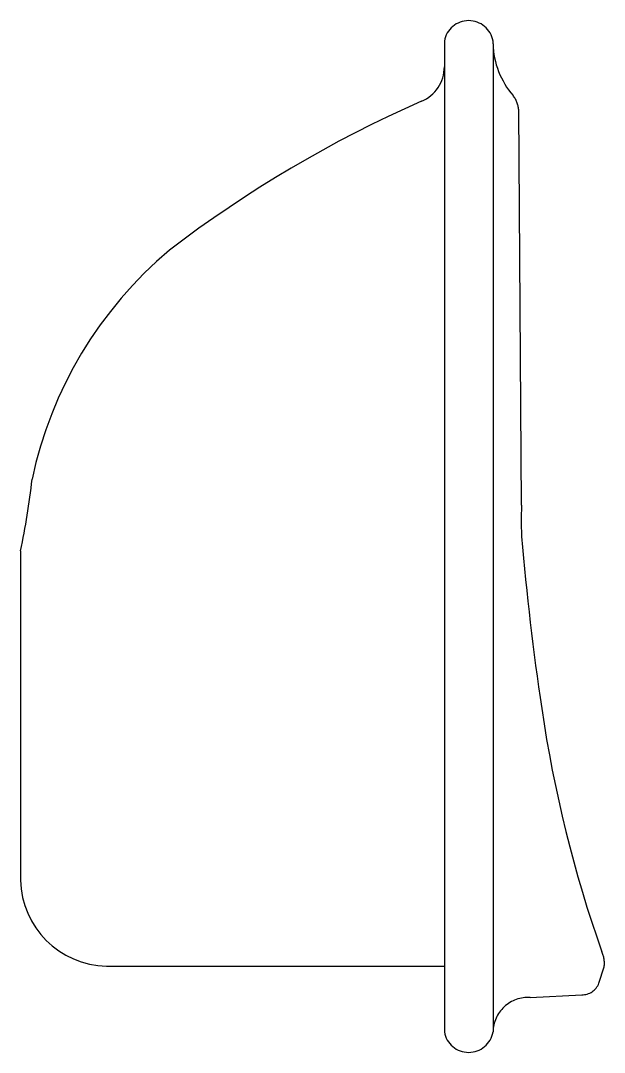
# Model space of a CAD drawing. Header units: millimetres. Extents: x -2996.438 to -2996.336, y 2924.169 to 2924.35.
import ezdxf

# ---------------------------------------------------------------- set-up
doc = ezdxf.new("R2010")
doc.units = ezdxf.units.MM
doc.header["$LTSCALE"] = 10
doc.linetypes.add('HIDDEN2', pattern=[0.1875, 0.125, -0.0625])
doc.layers.add('banheiro_acessórios', color=2, linetype='Continuous')

msp = doc.modelspace()

# ---------------------------------------------------------------- linework, layer by layer
at = {"layer": 'banheiro_acessórios', "linetype": 'HIDDEN2'}
msp.add_lwpolyline([(-2996.36376, 2924.18455), (-2996.36376, 2924.17305, 0.838981), (-2996.35526, 2924.17305, -0.428288), (-2996.34876, 2924.17905), (-2996.33976, 2924.17955, 0.317498), (-2996.33676, 2924.18155), (-2996.33585, 2924.18444, 0.145381), (-2996.33626, 2924.18705, -0.048204), (-2996.34676, 2924.22955, -0.016443), (-2996.35026, 2924.25955, -0.030708), (-2996.35026, 2924.26505), (-2996.35076, 2924.33405, 0.138191), (-2996.35176, 2924.33655, -0.172867), (-2996.35526, 2924.34555), (-2996.35526, 2924.34605, 0.838981), (-2996.36376, 2924.34605), (-2996.36376, 2924.34148)], format="xyb", dxfattribs=at)
at = {"layer": 'banheiro_acessórios'}
msp.add_lwpolyline([(-2996.35526, 2924.34555), (-2996.35526, 2924.25955), (-2996.35526, 2924.17305)], dxfattribs=at)
at = {"layer": 'banheiro_acessórios', "color": 1, "linetype": 'HIDDEN2'}
msp.add_lwpolyline([(-2996.36376, 2924.34155, -0.305678), (-2996.36776, 2924.33555, 0.05916), (-2996.41176, 2924.30955, 0.167043), (-2996.43576, 2924.26955, -0.024258), (-2996.43776, 2924.25705), (-2996.43776, 2924.19955, 0.402635), (-2996.42276, 2924.18455), (-2996.36376, 2924.18455)], format="xyb", dxfattribs=at)
at = {"layer": 'banheiro_acessórios'}
msp.add_lwpolyline([(-2996.36376, 2924.34148), (-2996.36376, 2924.25955), (-2996.36376, 2924.18455, 0.838981)], format="xyb", dxfattribs=at)

doc.saveas('drawing.dxf')
